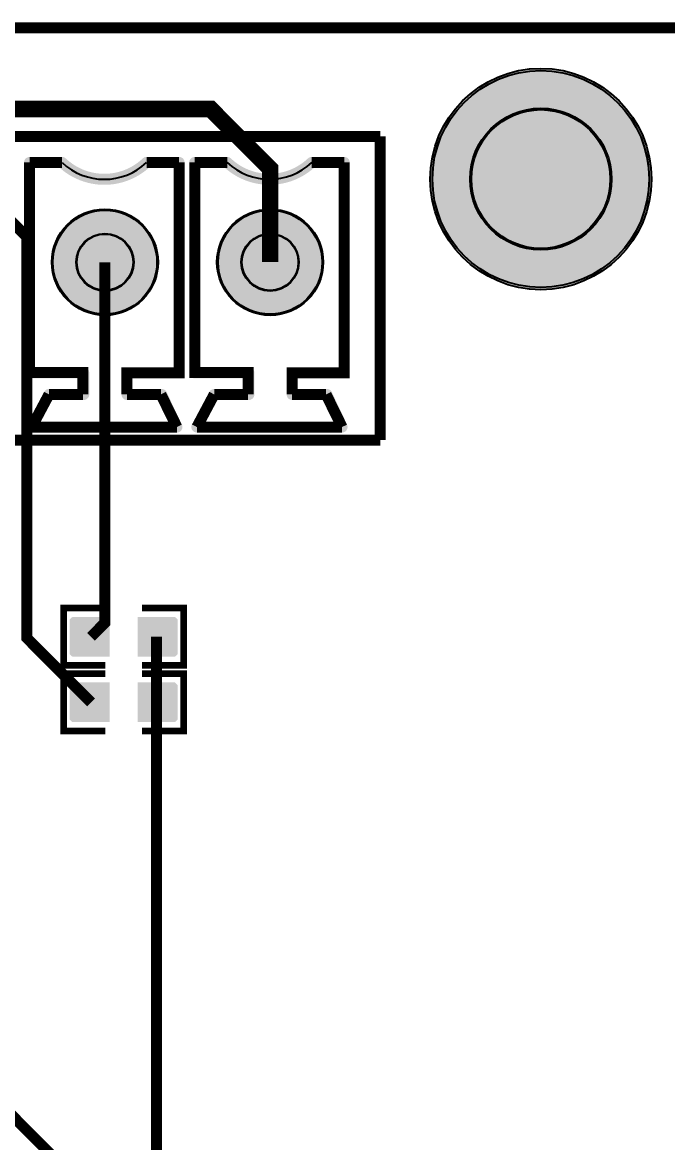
# Model space of a CAD drawing. Header units: millimetres. Extents: x 0 to 155, y 0 to 71.
# Drawn here: x 88.06 to 102.95, y 45.66 to 71.49 of the extents above; entities that cross this region are included whole.
import ezdxf

# ---------------------------------------------------------------- set-up
doc = ezdxf.new("R2010")
doc.units = ezdxf.units.MM
for name, color, linetype, true_color in [('BoardOutLine', 7, 'Continuous', 0xff00ff), ('BottomSolderMaskLayer', 7, 'Continuous', 0xaa00ff), ('Document', 7, 'Continuous', 0xffffff), ('Multi-Layer', 7, 'Continuous', 0xc0c0c0), ('TopLayer', 7, 'Continuous', 0xff0000), ('TopPasteMaskLayer', 7, 'Continuous', 0x808080), ('TopSilkLayer', 7, 'Continuous', 0xffcc00), ('TopSolderMaskLayer', 7, 'Continuous', 0x800080)]:
    doc.layers.add(name, color=color, linetype=linetype, true_color=true_color)

msp = doc.modelspace()

# ---------------------------------------------------------------- hatches: boundary and pattern name
at = {"layer": 'BottomSolderMaskLayer'}
for points in [[(97.47073914147825, 67.88046736093463, 1), (102.57233934467865, 67.88046736093463, 1)], [(88.74051308102615, 65.96276352552707, 1), (91.19131318262636, 65.96276352552707, 1)], [(92.55052070104146, 65.96276352552707, 1), (95.00132080264167, 65.96276352552707, 1)]]:
    msp.add_hatch(color=256, dxfattribs=at).paths.add_polyline_path(points)
at = {"layer": 'Document'}
for points in [[(88.16400812801612, 62.22250444500878), (88.5639319278639, 62.97249174498347), (88.57300178315904, 62.98703864746801), (88.58394810677305, 63.00023154882865), (88.59657145459141, 63.01183007187376), (88.61064182679729, 63.021622889290256), (88.62590285851252, 63.0294315740681), (88.6420764908139, 63.035113850473635), (88.65886803702097, 63.03856618634177), (88.67597155194312, 63.039725679451294), (89.34899669799347, 63.039725679451294), (89.34899669799347, 63.285674371348705), (88.22600965201946, 63.285674371348705), (88.20943279245375, 63.28676087612723), (88.19313956755127, 63.29000180006483), (88.1774087589074, 63.29534169005444), (88.16250952501923, 63.30268917909768), (88.1486967959097, 63.31191854962003), (88.13620691120332, 63.322871884533015), (88.12525357629033, 63.335361769239285), (88.1160242057681, 63.34917449834893), (88.10867671672463, 63.36407373223699), (88.10333682673513, 63.37980454088097), (88.10009590279742, 63.396097765783566), (88.099009398019, 63.412674625349155), (88.099009398019, 68.26261112522218), (88.10009590279742, 68.27918798478777), (88.10333682673513, 68.29548120969037), (88.10867671672463, 68.31121201833434), (88.1160242057681, 68.3261112522224), (88.12525357629033, 68.33992398133205), (88.13620691120332, 68.35241386603832), (88.1486967959097, 68.3633672009513), (88.16250952501923, 68.37259657147365), (88.1774087589074, 68.37994406051689), (88.19313956755127, 68.3852839505065), (88.20943279245375, 68.3885248744441), (88.22600965201946, 68.38961137922263), (88.97592075184139, 68.38961137922263), (88.99249761140732, 68.3885248744441), (89.00879083630957, 68.3852839505065), (89.02452164495367, 68.37994406051689), (89.03942087884184, 68.37259657147365), (89.05323360795114, 68.3633672009513), (89.06572349265775, 68.35241386603832), (89.07667682757074, 68.33992398133205), (89.08590619809297, 68.3261112522224), (89.09325368713621, 68.31121201833434), (89.09859357712594, 68.29548120969037), (89.10183450106342, 68.27918798478777), (89.10292100584206, 68.26261112522218), (89.10183450106342, 68.24603426565659), (89.09859357712594, 68.22974104075399), (89.09325368713621, 68.21401023211001), (89.08590619809297, 68.19911099822195), (89.07667682757074, 68.18529826911231), (89.06572349265775, 68.17280838440604), (89.05323360795114, 68.16185504949306), (89.03942087884184, 68.15262567897071), (89.02452164495367, 68.14527818992747), (89.00879083630957, 68.13993829993785), (88.99249761140732, 68.13669737600026), (88.97592075184139, 68.13561087122162), (88.3530099060199, 68.13561087122162), (88.3530099060199, 63.53967487934972), (89.47599695199392, 63.53967487934972), (89.49257381155985, 63.53858837457108), (89.5088670364621, 63.535347450633594), (89.5245978451062, 63.53000756064398), (89.53949707899437, 63.522660071600626), (89.55330980810368, 63.51343070107828), (89.56579969281029, 63.50247736616541), (89.57675302772327, 63.489987481459025), (89.5859823982455, 63.47617475234938), (89.59332988728875, 63.46127551846132), (89.59866977727847, 63.44554470981734), (89.60191070121618, 63.42925148491486), (89.6029972059946, 63.412674625349155), (89.6029972059946, 62.91272542545073), (89.60191070121618, 62.89614856588514), (89.59866977727847, 62.879855340982544), (89.59332988728875, 62.864124532338565), (89.5859823982455, 62.849225298450506), (89.57675302772327, 62.83541256934086), (89.56579969281029, 62.82292268463459), (89.55330980810368, 62.81196934972161), (89.53949707899437, 62.80273997919926), (89.5245978451062, 62.79539249015602), (89.5088670364621, 62.790052600166405), (89.49257381155985, 62.78681167622881), (89.47599695199392, 62.78572517145028), (88.75224790449602, 62.78572517145028), (88.38803657607332, 62.10287020574026), (88.37915064649314, 62.08902607126447), (88.3685497769718, 62.076446668684184), (88.35641183307757, 62.06534306017602), (88.3429404700189, 62.0559015464612), (88.32836171563667, 62.048280540979704), (88.31292017802025, 62.04260791196634), (88.29687494137602, 62.038978837027116), (88.28049521901085, 62.037454206212374), (88.26405583636438, 62.038059600379256), (88.24783261988136, 62.040784861985344), (88.23209776908357, 62.045584265517164), (88.21711528950209, 62.052377284689896), (88.20313656308713, 62.06104994354939), (88.19039613042128, 62.071456728805856), (88.17910775550763, 62.08342303131292), (88.16946083915104, 62.09674807572924), (88.16161724111817, 62.11120828920559), (88.15570856438876, 62.12656105257895), (88.15183394707151, 62.14254877113183), (88.15005839902301, 62.158903196618894), (88.15041171108805, 62.17534992804099), (88.15288795525862, 62.191613015653616), (88.15744558413257, 62.2074195909604), (88.16400812801612, 62.22250444500867)], [(88.2759969519941, 62.28968757937514), (91.4266700533401, 62.28968757937514), (91.19509779019586, 62.78572517145028), (90.47612395224792, 62.78572517145028), (90.45954709268221, 62.78681167622881), (90.44325386777973, 62.790052600166405), (90.42752305913586, 62.79539249015602), (90.41262382524769, 62.80273997919926), (90.39881109613816, 62.81196934972161), (90.38632121143178, 62.82292268463459), (90.3753678765188, 62.83541256934086), (90.36613850599656, 62.849225298450506), (90.35879101695332, 62.864124532338565), (90.35345112696359, 62.879855340982544), (90.35021020302588, 62.89614856588514), (90.34912369824747, 62.91272542545073), (90.34912369824747, 63.412674625349155), (90.35021020302588, 63.42925148491486), (90.35345112696359, 63.44554470981734), (90.35879101695332, 63.46127551846132), (90.36613850599656, 63.47617475234938), (90.3753678765188, 63.489987481459025), (90.38632121143178, 63.50247736616541), (90.39881109613816, 63.51343070107828), (90.41262382524769, 63.522660071600626), (90.42752305913586, 63.53000756064398), (90.44325386777973, 63.535347450633594), (90.45954709268221, 63.53858837457108), (90.47612395224792, 63.53967487934972), (91.54907289814582, 63.53967487934972), (91.54907289814582, 68.13561087122162), (90.92603505207012, 68.13561087122162), (90.90945819250442, 68.13669737600026), (90.89316496760193, 68.13993829993785), (90.87743415895807, 68.14527818992747), (90.8625349250699, 68.15262567897071), (90.84872219596036, 68.16185504949306), (90.83623231125398, 68.17280838440604), (90.82527897634077, 68.18529826911231), (90.81604960581853, 68.19911099822195), (90.8087021167753, 68.21401023211001), (90.8033622267858, 68.22974104075399), (90.80012130284808, 68.24603426565659), (90.79903479806967, 68.26261112522218), (90.80012130284808, 68.27918798478777), (90.8033622267858, 68.29548120969037), (90.8087021167753, 68.31121201833434), (90.81604960581853, 68.3261112522224), (90.82527897634077, 68.33992398133205), (90.83623231125398, 68.35241386603832), (90.84872219596036, 68.3633672009513), (90.8625349250699, 68.37259657147365), (90.87743415895807, 68.37994406051689), (90.89316496760193, 68.3852839505065), (90.90945819250442, 68.3885248744441), (90.92603505207012, 68.38961137922263), (91.67607315214627, 68.38961137922263), (91.69265001171198, 68.3885248744441), (91.70894323661446, 68.3852839505065), (91.72467404525833, 68.37994406051689), (91.7395732791465, 68.37259657147365), (91.75338600825603, 68.3633672009513), (91.76587589296241, 68.35241386603832), (91.77682922787562, 68.33992398133205), (91.78605859839786, 68.3261112522224), (91.7934060874411, 68.31121201833434), (91.7987459774306, 68.29548120969037), (91.80198690136831, 68.27918798478777), (91.80307340614695, 68.26261112522218), (91.80307340614695, 63.412674625349155), (91.80198690136831, 63.396097765783566), (91.7987459774306, 63.37980454088097), (91.7934060874411, 63.36407373223699), (91.78605859839786, 63.34917449834893), (91.77682922787562, 63.335361769239285), (91.76587589296241, 63.322871884533015), (91.75338600825603, 63.31191854962003), (91.7395732791465, 63.30268917909768), (91.72467404525833, 63.29534169005444), (91.70894323661446, 63.29000180006483), (91.69265001171198, 63.28676087612723), (91.67607315214627, 63.285674371348705), (90.6031242062486, 63.285674371348705), (90.6031242062486, 63.039725679451294), (91.27597155194303, 63.039725679451294), (91.29390868240353, 63.03844663166046), (91.31148534625481, 63.03464696058768), (91.32834914351679, 63.028402847015286), (91.34416196669281, 63.019839481111376), (91.35860677959136, 63.00912855245258), (91.37139397368196, 62.996484807766365), (91.38226717454813, 62.98216174540801), (91.39100838201671, 62.96644653289309), (91.74112268224553, 62.216408432816934), (91.74726113729503, 62.20057487163456), (91.75123227013364, 62.184063893647476), (91.75296507823168, 62.16717070963114), (91.75242857955891, 62.15019736407737), (91.74963236653207, 62.13344733473946), (91.74462643450715, 62.11722010655126), (91.73750028787777, 62.10180581693646), (91.72838133976711, 62.087480068248624), (91.71743263392386, 62.074499000092715), (91.70484992955403, 62.0630947096347), (91.69085820121177, 62.05347110178127), (91.67570761633033, 62.045800243429085), (91.65966906231029, 62.040219286964884), (91.64302930314375, 62.03682801802779), (91.62608585217185, 62.03568707137424), (88.2759969519941, 62.03568707137413), (88.25942009242817, 62.036773576152655), (88.24312686752592, 62.04001450009025), (88.22739605888182, 62.045354390079865), (88.21249682499365, 62.052701879123106), (88.19868409588435, 62.061931249645454), (88.18619421117774, 62.07288458455844), (88.17524087626475, 62.08537446926482), (88.16601150574252, 62.09918719837435), (88.15866401669928, 62.11408643226241), (88.15332412670955, 62.129817240906505), (88.15008320277184, 62.14611046580899), (88.14899669799343, 62.16268732537458), (88.15008320277184, 62.17926418494028), (88.15332412670955, 62.19555740984276), (88.15866401669928, 62.21128821848686), (88.16601150574252, 62.226187452374916), (88.17524087626475, 62.24000018148445), (88.18619421117774, 62.25249006619083), (88.19868409588435, 62.2634434011037), (88.21249682499365, 62.27267277162605), (88.22739605888182, 62.2800202606694), (88.24312686752592, 62.28536015065902), (88.25942009242817, 62.28860107459661), (88.2759969519941, 62.28968757937514)], [(89.06347472694961, 68.35476250952502), (89.10158188080482, 68.32008768338869), (89.1410432386308, 68.28696216481069), (89.18179585514963, 68.2554387926973), (89.22377472538119, 68.2255678503517), (89.26691288833354, 68.19739698526689), (89.31114153381327, 68.17097113312275), (89.35639011218564, 68.14633244610798), (89.40258644690857, 68.12352022568348), (89.44965684966292, 68.10257085989156), (89.497526237893, 68.0835177653131), (89.54611825457187, 68.06639133376427), (89.59535539000012, 68.05121888381859), (89.64515910544105, 68.03802461723001), (89.69544995839988, 68.02682958032915), (89.74614772934274, 68.01765163045161), (89.79717154965624, 68.01050540745359), (89.848440030642, 68.00540231035995), (89.89987139334016, 68.00235047918113), (89.95138359897646, 68.00135478192897), (90.00289447982323, 68.00241680685201), (90.05432187026554, 68.0055348599019), (90.10558373786535, 68.01070396743512), (90.15659831421249, 68.01791588414733), (90.2072842253533, 68.02715910622487), (90.25756062159144, 68.03841888969521), (90.3073473064544, 68.0516772739445), (90.35656486461244, 68.06691311036741), (90.40513478855678, 68.08410209610133), (90.45297960382845, 68.10321681279208), (90.50002299259677, 68.12422677032907), (90.54618991539701, 68.147098455481), (90.59140673082516, 68.17179538535265), (90.63560131300414, 68.19827816557927), (90.6787031666347, 68.22650455316523), (90.72064353944029, 68.25642952386636), (90.7613555318369, 68.2880053440083), (90.8007742036441, 68.32118164662734), (90.83883667767373, 68.35590551181099), (90.85102831034897, 68.36647374275105), (90.86446146867934, 68.37541094979554), (90.87891934123058, 68.38257288625039), (90.89416857766037, 68.38784395832317), (90.9099630549988, 68.39113909080879), (90.92604785007666, 68.39240510020522), (90.94216335399119, 68.39162155309668), (90.95804946219823, 68.38880109594834), (90.97344977260491, 68.3839892509933), (90.98811572390377, 68.37726368150174), (91.00181060735827, 68.36873293829501), (91.01431338728503, 68.35853470773316), (91.02542226857463, 68.34683358945415), (91.03495795366939, 68.3338184397328), (91.04276653642728, 68.31969932333675), (91.04872198617181, 68.30470412307704), (91.0527281818297, 68.28907486177536), (91.05472046332557, 68.27306379601032), (91.05466667519727, 68.25692934469237), (91.05256768558684, 68.24093191817735), (91.04845737222672, 68.22532971523776), (91.04240207565408, 68.2103745557298), (91.03449952847177, 68.19630781621686), (91.02487727794482, 68.1833565341459), (91.01369062738127, 68.17172974345942), (90.97152710080331, 68.1331477186759), (90.927964588863, 68.09615254110724), (90.88306277706079, 68.060794898273), (90.8368831858877, 68.02712323408821), (90.78948908653456, 67.99518368248835), (90.74094541420413, 67.96502000422186), (90.69131867914189, 67.93667352689272), (90.64067687551119, 67.91018308833668), (90.58908938823106, 67.88558498340922), (90.53662689791372, 67.86291291425812), (90.48336128402252, 67.84219794414696), (90.42936552639026, 67.82346845489542), (90.37471360522795, 67.80675010799303), (90.31948039976328, 67.7920658094398), (90.26374158564909, 67.77943567836257), (90.20757353127783, 67.76887701945009), (90.15105319314898, 67.7604042992424), (90.09425801043085, 67.7540291263117), (90.0372657988587, 67.74976023535567), (89.98015464411924, 67.74760347523124), (89.92300279486517, 67.74756180094028), (89.86588855550508, 67.7496352695814), (89.80889017891741, 67.75382104027108), (89.75208575923625, 67.76011337803675), (89.69555312485227, 67.76850366167355), (89.63936973178079, 67.77898039555714), (89.58361255753721, 67.79152922539356), (89.52835799566947, 67.80613295788623), (89.47368175109114, 67.82277158429235), (89.41965873635559, 67.84142230783812), (89.36636296901906, 67.8620595749519), (89.31386747022793, 67.8846551102755), (89.26224416467085, 67.90917795540531), (89.211563782035, 67.93559451130818), (89.16189576009742, 67.96386858435574), (89.11330814958842, 67.99396143591423), (89.06586752095404, 68.02583183542026), (89.01963887314741, 68.05943611687155), (88.97468554457237, 68.09472823865417), (88.93106912630356, 68.13165984662464), (88.88884937769876, 68.17018034036062), (88.8775499456201, 68.18236649427251), (88.8679377940316, 68.19592326580198), (88.86017738951477, 68.21061869482594), (88.85440151474495, 68.22620133847533), (88.85070899654215, 68.24240457339272), (88.8491630149174, 68.2589511577313), (88.84979002204568, 68.27555797484138), (88.85257928966098, 68.29194087747294), (88.85748309262021, 68.30781954961503), (88.86441752549376, 68.32292230278074), (88.87326393821081, 68.33699072467175), (88.88387096619431, 68.34978410068516), (88.89605712025218, 68.36108353260659), (88.90961389190556, 68.37069568402), (88.92430932102957, 68.3784560883471), (88.93989196475354, 68.38423196291603), (88.95609519971867, 68.38792448090976), (88.97264178407727, 68.3894704623209), (88.98924860117927, 68.38884345497831), (89.00563150377457, 68.38605418715167), (89.02151017585356, 68.38115038398746), (89.0366129289298, 68.37421595091894), (89.05068135070655, 68.36536953802045), (89.06347472658285, 68.35476250987176)], [(91.97388874777766, 62.22250444500878), (92.37391414782837, 62.97249174498347), (92.38298400312351, 62.98703864746801), (92.39393032673752, 63.00023154882865), (92.40655367455565, 63.01183007187376), (92.42062404676176, 63.021622889290256), (92.43588507847676, 63.0294315740681), (92.45205871077815, 63.035113850473635), (92.46885025698543, 63.03856618634177), (92.48595377190759, 63.039725679451294), (93.15900431800878, 63.039725679451294), (93.15900431800878, 63.285674371348705), (92.03594107188223, 63.285674371348705), (92.0193642123163, 63.28676087612723), (92.00307098741405, 63.29000180006483), (91.98734017877018, 63.29534169005444), (91.97244094488201, 63.30268917909768), (91.95862821577248, 63.31191854962003), (91.94613833106587, 63.322871884533015), (91.93518499615288, 63.335361769239285), (91.92595562563065, 63.34917449834893), (91.91860813658741, 63.36407373223699), (91.91326824659768, 63.37980454088097), (91.9100273226602, 63.396097765783566), (91.90894081788156, 63.412674625349155), (91.90894081788156, 68.26266192532387), (91.9100273226602, 68.27923878488946), (91.91326824659768, 68.29553200979205), (91.91860813658741, 68.31126281843603), (91.92595562563065, 68.3261620523241), (91.93518499615288, 68.33997478143374), (91.94613833106587, 68.35246466614001), (91.95862821577248, 68.36341800105299), (91.97244094488201, 68.37264737157534), (91.98734017877018, 68.37999486061858), (92.00307098741405, 68.3853347506082), (92.0193642123163, 68.38857567454579), (92.03594107188223, 68.38966217932443), (92.78597917195839, 68.38966217932443), (92.80255603152409, 68.38857567454579), (92.81884925642657, 68.3853347506082), (92.83458006507044, 68.37999486061858), (92.84947929895861, 68.37264737157534), (92.86329202806814, 68.36341800105299), (92.87578191277453, 68.35246466614001), (92.88673524768774, 68.33997478143374), (92.89596461820997, 68.3261620523241), (92.90331210725321, 68.31126281843603), (92.90865199724271, 68.29553200979205), (92.91189292118042, 68.27923878488946), (92.91297942595884, 68.26266192532387), (92.91189292118042, 68.24608506575828), (92.90865199724271, 68.22979184085568), (92.90331210725321, 68.2140610322117), (92.89596461820997, 68.19916179832364), (92.88673524768774, 68.185349069214), (92.87578191277453, 68.17285918450773), (92.86329202806814, 68.16190584959475), (92.84947929895861, 68.1526764790724), (92.83458006507044, 68.14532899002916), (92.81884925642657, 68.13998910003954), (92.80255603152409, 68.13674817610195), (92.78597917195839, 68.13566167132342), (92.16294132588268, 68.13566167132342), (92.16294132588268, 63.53967487934972), (93.28600457200923, 63.53967487934972), (93.30258143157494, 63.53858837457108), (93.31887465647742, 63.535347450633594), (93.33460546512129, 63.53000756064398), (93.34950469900946, 63.522660071600626), (93.36331742811899, 63.51343070107828), (93.37580731282537, 63.50247736616541), (93.38676064773858, 63.489987481459025), (93.39599001826082, 63.47617475234938), (93.40333750730406, 63.46127551846132), (93.40867739729356, 63.44554470981734), (93.41191832123127, 63.42925148491486), (93.41300482600968, 63.412674625349155), (93.41300482600968, 62.91272542545073), (93.41191832123127, 62.89614856588514), (93.40867739729356, 62.879855340982544), (93.40333750730406, 62.864124532338565), (93.39599001826082, 62.849225298450506), (93.38676064773858, 62.83541256934086), (93.37580731282537, 62.82292268463459), (93.36331742811899, 62.81196934972161), (93.34950469900946, 62.80273997919926), (93.33460546512129, 62.79539249015602), (93.31887465647742, 62.790052600166405), (93.30258143157494, 62.78681167622881), (93.28600457200923, 62.78572517145028), (92.56220472440941, 62.78572517145028), (92.19801879603756, 62.10292100584206), (92.1892556785699, 62.08880511177699), (92.17872503690728, 62.07595379747909), (92.16660705324375, 62.06458695249319), (92.15310906963373, 62.054899066683106), (92.13846204031302, 62.04705590245658), (92.12291658000754, 62.04119165852467), (92.10673867584592, 62.03740667372415), (92.09020513624614, 62.035765710192436), (92.07359885464734, 62.03629684527016), (92.0572039691242, 62.03899099108867), (92.0413010007062, 62.043802050067484), (92.02616205358459, 62.050647703655955), (92.01204615933489, 62.05941082082609), (91.99919484481507, 62.0699414622178), (91.98782799957371, 62.0820594456419), (91.97814011347918, 62.095557429047744), (91.970296948944, 62.11020445820327), (91.96443270468467, 62.12574991838517), (91.96064771954298, 62.141927822467096), (91.95900675566281, 62.1584613620322), (91.9595378903905, 62.17506764364214), (91.96223203586374, 62.191462529221894), (91.96704309450752, 62.207365497741534), (91.97388874777698, 62.22250444500742)], [(92.08597917195834, 62.28968757937514), (95.23657607315226, 62.28968757937514), (95.00510541021094, 62.78572517145028), (94.28595377190754, 62.78572517145028), (94.26937691234184, 62.78681167622881), (94.25308368743936, 62.790052600166405), (94.23735287879549, 62.79539249015602), (94.22245364490732, 62.80273997919926), (94.20864091579779, 62.81196934972161), (94.1961510310914, 62.82292268463459), (94.1851976961782, 62.83541256934086), (94.17596832565596, 62.849225298450506), (94.16862083661272, 62.864124532338565), (94.16328094662322, 62.879855340982544), (94.16004002268551, 62.89614856588514), (94.1589535179071, 62.91272542545073), (94.1589535179071, 63.412674625349155), (94.16004002268551, 63.42925148491486), (94.16328094662322, 63.44554470981734), (94.16862083661272, 63.46127551846132), (94.17596832565596, 63.47617475234938), (94.1851976961782, 63.489987481459025), (94.1961510310914, 63.50247736616541), (94.20864091579779, 63.51343070107828), (94.22245364490732, 63.522660071600626), (94.23735287879549, 63.53000756064398), (94.25308368743936, 63.535347450633594), (94.26937691234184, 63.53858837457108), (94.28595377190754, 63.53967487934972), (95.35897891795798, 63.53967487934972), (95.35897891795798, 68.13566167132342), (94.7359664719329, 68.13566167132342), (94.7193896123672, 68.13674817610195), (94.70309638746471, 68.13998910003954), (94.68736557882085, 68.14532899002916), (94.67246634493267, 68.1526764790724), (94.65865361582314, 68.16190584959475), (94.64616373111676, 68.17285918450773), (94.63521039620377, 68.185349069214), (94.62598102568154, 68.19916179832364), (94.6186335366383, 68.2140610322117), (94.61329364664857, 68.22979184085568), (94.61005272271086, 68.24608506575828), (94.60896621793245, 68.26266192532387), (94.61005272271086, 68.27923878488946), (94.61329364664857, 68.29553200979205), (94.6186335366383, 68.31126281843603), (94.62598102568154, 68.3261620523241), (94.63521039620377, 68.33997478143374), (94.64616373111676, 68.35246466614001), (94.65865361582314, 68.36341800105299), (94.67246634493267, 68.37264737157534), (94.68736557882085, 68.37999486061858), (94.70309638746471, 68.3853347506082), (94.7193896123672, 68.38857567454579), (94.7359664719329, 68.38966217932443), (95.48597917195843, 68.38966217932443), (95.50255603152414, 68.38857567454579), (95.51884925642662, 68.3853347506082), (95.53458006507049, 68.37999486061858), (95.54947929895866, 68.37264737157534), (95.56329202806819, 68.36341800105299), (95.57578191277457, 68.35246466614001), (95.58673524768756, 68.33997478143374), (95.59596461820979, 68.3261620523241), (95.60331210725326, 68.31126281843603), (95.60865199724276, 68.29553200979205), (95.61189292118047, 68.27923878488946), (95.61297942595888, 68.26266192532387), (95.61297942595888, 63.412674625349155), (95.61189292118047, 63.396097765783566), (95.60865199724276, 63.37980454088097), (95.60331210725326, 63.36407373223699), (95.59596461820979, 63.34917449834893), (95.58673524768756, 63.335361769239285), (95.57578191277457, 63.322871884533015), (95.56329202806819, 63.31191854962003), (95.54947929895866, 63.30268917909768), (95.53458006507049, 63.29534169005444), (95.51884925642662, 63.29000180006483), (95.50255603152414, 63.28676087612723), (95.48597917195843, 63.285674371348705), (94.412954025908, 63.285674371348705), (94.412954025908, 63.039725679451294), (95.08597917195812, 63.039725679451294), (95.10391970055116, 63.03844977067706), (95.12150007690798, 63.034652287753374), (95.13836770246962, 63.028409394408754), (95.1541842738718, 63.01984630043103), (95.1686325680837, 63.00913475041398), (95.18142280474899, 62.99648957918373), (95.19229845812993, 62.98216440299166), (95.20104140208264, 62.96644653289309), (95.55107950215915, 62.216408432816934), (95.55721947223196, 62.200570023023374), (95.56119079905784, 62.184053878784084), (95.56292243424605, 62.167155479544476), (95.5623833982545, 62.150177143421956), (95.5595833346199, 62.13342261863227), (95.55457233743482, 62.11719164932981), (95.54744005514476, 62.10177461308331), (95.53831408670953, 62.087447325921744), (95.52735769881247, 62.07446610789202), (95.51476690496429, 62.06306319740554), (95.5007669587551, 62.053442596414584), (95.48560832399062, 62.0457764207473), (95.46956219380922, 62.04020182089721), (95.45291563894489, 62.03681852835416), (95.43596647193294, 62.03568707137424), (92.08597917195834, 62.03568707137413), (92.06940231239264, 62.036773576152655), (92.05310908749016, 62.04001450009025), (92.03737827884629, 62.045354390079865), (92.02247904495812, 62.052701879123106), (92.00866631584859, 62.061931249645454), (91.9961764311422, 62.07288458455844), (91.98522309622922, 62.08537446926482), (91.97599372570699, 62.09918719837435), (91.96864623666374, 62.11408643226241), (91.96330634667402, 62.129817240906505), (91.9600654227363, 62.14611046580899), (91.9589789179579, 62.16268732537458), (91.9600654227363, 62.17926418494028), (91.96330634667402, 62.19555740984276), (91.96864623666374, 62.21128821848686), (91.97599372570699, 62.226187452374916), (91.98522309622922, 62.24000018148445), (91.9961764311422, 62.25249006619083), (92.00866631584859, 62.2634434011037), (92.02247904495812, 62.27267277162605), (92.03737827884629, 62.2800202606694), (92.05310908749016, 62.28536015065902), (92.06940231239264, 62.28860107459661), (92.08597917195834, 62.28968757937514)], [(92.87340614681239, 68.35481330962659), (92.91151533603716, 68.32014345300524), (92.95097848195087, 68.28702292498838), (92.9917326409161, 68.2555045527505), (93.03371281013324, 68.22563860803064), (93.07685203131837, 68.19747272694974), (93.12108149750156, 68.17105183403044), (93.16633066277495, 68.14641807054261), (93.21252735481266, 68.12361072728902), (93.25959788998512, 68.10266618193532), (93.30746719088529, 68.08361784098827), (93.35605890607644, 68.06649608651287), (93.40529553187162, 68.05132822767257), (93.455098535954, 68.03813845717104), (93.50538848263386, 68.0269478126653), (93.55608515954918, 68.01777414321043), (93.60710770560377, 68.0106320807904), (93.65837473994111, 68.00553301698017), (93.70980449174681, 68.00248508477614), (93.76131493067169, 68.00149314562373), (93.81282389767102, 68.00255878166422), (93.86424923604795, 68.00568029320993), (93.91550892249302, 68.01085270145666), (93.9665211979111, 68.01806775642353), (94.01720469782731, 68.0273139501129), (94.06747858216318, 68.03857653486466), (94.117262664176, 68.05183754687903), (94.16647753835696, 68.06707583486923), (94.21504470708237, 68.08426709379694), (94.26288670581744, 68.10338390363938), (94.30992722667179, 68.12439577312409), (94.35609124011148, 68.14726918836209), (94.4013051146294, 68.17196766630298), (94.44549673418805, 68.19845181292476), (94.4885956132448, 68.22667938606821), (94.53053300917554, 68.25660536281157), (94.57124203191984, 68.28818201128331), (94.61065775067004, 68.3213589667937), (94.64871729743459, 68.35608331216679), (94.66149363385853, 68.366709770179), (94.6755476980677, 68.37557767080455), (94.69063902112157, 68.38253528180155), (94.70650938629274, 68.38746355651392), (94.72288724722625, 68.3902781707933), (94.73949237417469, 68.39093096580768), (94.75604064880508, 68.389410772053), (94.77224892554455, 68.38574360046675), (94.7878398762773, 68.37999219737276), (94.8025467355078, 68.37225497087502), (94.81611786479107, 68.362664307067), (94.82832105833722, 68.35138430486927), (94.83894751611615, 68.33860796825161), (94.84781541648522, 68.32455390388043), (94.85477302720687, 68.30946258069957), (94.85970130162968, 68.29359221543871), (94.86251591561017, 68.27721435445369), (94.86316871032136, 68.26060922749332), (94.86164851626495, 68.24406095289055), (94.85798134438278, 68.22785267621816), (94.85222994100423, 68.21226172559022), (94.84449271423796, 68.19755486650104), (94.83490205018234, 68.18398373739274), (94.82362204724427, 68.17178054356123), (94.78145621543263, 68.13320104257468), (94.73789149331174, 68.09620847230337), (94.6929875694043, 68.06085351668958), (94.64680596708854, 68.027184615961), (94.59940996030377, 67.9952479002626), (94.55086448685984, 67.96508712645243), (94.50123605946283, 67.93674361815056), (94.45059267458737, 67.91025620912114), (94.3990037193123, 67.8856611900651), (94.3465398762537, 67.86299225889843), (94.29327302672073, 67.84228047458214), (94.23927615223147, 67.82355421456805), (94.184623234519, 67.80683913591872), (94.1293891541693, 67.79215814015379), (94.07364958802509, 67.77953134187294), (94.01748090550245, 67.76897604119665), (93.9609600639526, 67.76050670006248), (93.90416450322573, 67.75413492241125), (93.84717203956643, 67.74986943828833), (93.79006075899952, 67.74771609188235), (93.73290891034162, 67.74767783351717), (93.67579479799178, 67.74975471561163), (93.61879667464677, 67.75394389260555), (93.5619926340853, 67.76023962485988), (93.50546050417074, 67.76863328651996), (93.44927774021903, 67.77911337733428), (93.39352131887563, 67.79166553841128), (93.3382676326487, 67.80627257189144), (93.28359238524422, 67.82291446451188), (93.22957048784178, 67.8415684150259), (93.176275956459, 67.862208865443), (93.123781810541, 67.88480753604688), (93.07215997291541, 67.90933346414124), (93.02148117125057, 67.93575304647254), (92.97181484115026, 67.96403008526943), (92.92322903102036, 67.99412583783896), (92.87579030883239, 68.02599906964747), (92.82956367092083, 68.0596061108165), (92.78461245292942, 68.09490091595569), (92.74099824303426, 68.13183512725038), (92.69878079756177, 68.1703581407163), (92.68748965389955, 68.18254375139202), (92.67788564891453, 68.1960989024792), (92.67013310979837, 68.21079166158017), (92.66436468464713, 68.22637063150808), (92.66067907281604, 68.24256925176337), (92.65913933614706, 68.25911035945705), (92.6597718199614, 68.27571093164511), (92.66256570228597, 68.2920869279294), (92.66747317901832, 68.3079581504677), (92.67441028186931, 68.32305303823739), (92.683258315084, 68.33711331351833), (92.6938658863578, 68.3498984010979), (92.70605149720154, 68.36118954457868), (92.71960664843186, 68.37079354936145), (92.73429940764845, 68.37854608825864), (92.7498783776623, 68.38431451317797), (92.7660769979725, 68.38800012476747), (92.78261810568915, 68.3895398611902), (92.79921867786788, 68.38890737712848), (92.81559467411034, 68.38611349455994), (92.83146589657576, 68.38120601759101), (92.846560784242, 68.37426891451503), (92.86062105939118, 68.36542088109081), (92.87340614681239, 68.35481330962659)]]:
    msp.add_hatch(color=256, dxfattribs=at).paths.add_polyline_path(points)
at = {"layer": 'Multi-Layer'}
for points in [[(88.76591313182625, 65.96276352552707, 1), (91.16591313182626, 65.96276352552707, 1)], [(92.57592075184156, 65.96276352552707, 1), (94.97592075184157, 65.96276352552707, 1)]]:
    msp.add_hatch(color=256, dxfattribs=at).paths.add_polyline_path(points)
at = {"layer": 'TopLayer'}
for points in [[(90.0477012954027, 56.894742189484305), (90.0477012954027, 57.7587503175007), (89.24122428244846, 57.7587503175007), (89.24122428244846, 56.894742189484305)], [(90.7477266954536, 56.894742189484305), (90.7477266954536, 57.7587503175007), (91.55420370840739, 57.7587503175007), (91.55420370840739, 56.894742189484305)], [(90.0477012954027, 56.24744729489453), (90.0477012954027, 55.38343916687836), (89.24122428244846, 55.38343916687836), (89.24122428244846, 56.24744729489453)], [(90.7477266954536, 56.24744729489453), (90.7477266954536, 55.38343916687836), (91.55420370840739, 55.38343916687836), (91.55420370840739, 56.24744729489453)]]:
    msp.add_hatch(color=256, dxfattribs=at).paths.add_polyline_path(points)
at = {"layer": 'TopPasteMaskLayer'}
for points in [[(89.20269240538482, 56.87675895351788), (90.00269240538478, 56.87675895351788), (90.05270510541027, 56.926771653543256), (90.05270510541027, 57.15473710947424), (89.68270256540518, 57.15473710947424), (89.68270256540518, 57.48473456946908), (90.05270510541027, 57.48473456946908), (90.05270510541027, 57.726771653543324), (90.00269240538478, 57.776758953517856), (89.20269240538482, 57.776758953517856), (89.1527051054104, 57.726771653543324), (89.1527051054104, 56.926771653543256)], [(91.59273558547125, 57.776733553467125), (90.79273558547129, 57.776733553467125), (90.74272288544603, 57.72672085344175), (90.74272288544603, 57.49875539751076), (91.11272542545089, 57.49875539751076), (91.11272542545089, 57.16875793751592), (90.74272288544603, 57.16875793751592), (90.74272288544603, 56.92672085344168), (90.79273558547129, 56.876733553467034), (91.59273558547125, 56.876733553467034), (91.64272288544589, 56.92672085344168), (91.64272288544589, 57.72672085344175)], [(89.20269240538482, 55.365455930911935), (90.00269240538478, 55.365455930911935), (90.05270510541027, 55.41546863093731), (90.05270510541027, 55.64343408686818), (89.68270256540518, 55.64343408686818), (89.68270256540518, 55.97343154686314), (90.05270510541027, 55.97343154686314), (90.05270510541027, 56.21546863093715), (90.00269240538478, 56.2654559309118), (89.20269240538482, 56.2654559309118), (89.1527051054104, 56.21546863093715), (89.1527051054104, 55.41546863093731)], [(91.59273558547125, 56.265430530860954), (90.79273558547129, 56.265430530860954), (90.74272288544603, 56.21541783083558), (90.74272288544603, 55.987452374904706), (91.11272542545089, 55.987452374904706), (91.11272542545089, 55.65745491490975), (90.74272288544603, 55.65745491490975), (90.74272288544603, 55.41541783083562), (90.79273558547129, 55.36543053086109), (91.59273558547125, 55.36543053086109), (91.64272288544589, 55.41541783083562), (91.64272288544589, 56.21541783083558)]]:
    msp.add_hatch(color=256, dxfattribs=at).paths.add_polyline_path(points)
at = {"layer": 'TopSolderMaskLayer'}
for points in [[(97.47073914147825, 67.88046736093463, 1), (102.57233934467865, 67.88046736093463, 1)], [(88.74051308102615, 65.96276352552707, 1), (91.19131318262636, 65.96276352552707, 1)], [(92.55052070104146, 65.96276352552707, 1), (95.00132080264167, 65.96276352552707, 1)], [(90.07310854599041, 56.86934213868426), (90.07310854599041, 57.78415036830074), (89.21583143143584, 57.78415036830074), (89.21583143143584, 56.86934213868426)], [(90.72231944486566, 56.86934213868426), (90.72231944486566, 57.78415036830074), (91.57959655941977, 57.78415036830074), (91.57959655941977, 56.86934213868426)], [(90.07310854599041, 56.27284734569457), (90.07310854599041, 55.35803911607832), (89.21583143143584, 55.35803911607832), (89.21583143143584, 56.27284734569457)], [(90.72231944486566, 56.27284734569457), (90.72231944486566, 55.35803911607832), (91.57959655941977, 55.35803911607832), (91.57959655941977, 56.27284734569457)]]:
    msp.add_hatch(color=256, dxfattribs=at).paths.add_polyline_path(points)

# ---------------------------------------------------------------- linework, layer by layer
at = {"layer": 'BoardOutLine', "const_width": 0.25400050800101603}
msp.add_lwpolyline([(106.13876047752115, 0), (-0.061239522478899744, 0), (-0.061239522478899744, 71.36499872999741), (106.13876047752115, 71.36499872999741), (106.13876047752115, 0)], close=True, dxfattribs=at)
at = {"layer": 'BottomSolderMaskLayer'}
for centre, radius in [((100.02153924307845, 67.88046736093463), 2.550800101600203), ((100.02062484124963, 67.88036576073148), 1.63251206502413), ((89.96591313182626, 65.96276352552707), 1.2254000508001017), ((93.77592075184157, 65.96276352552707), 1.2254000508001017), ((89.96591313182626, 65.96276352552707), 0.6637713296931971), ((93.77592075184157, 65.96276352552707), 0.6637713296931971)]:
    msp.add_circle(centre, radius, dxfattribs=at)
at = {"layer": 'Multi-Layer'}
for centre, radius in [((100.02153924307845, 67.88046736093463), 2.5), ((100.02062484124963, 67.88036576073148), 1.6), ((89.96591313182626, 65.96276352552707), 1.2000000000000002), ((93.77592075184157, 65.96276352552707), 1.2000000000000002), ((89.96591313182626, 65.96276352552707), 0.6500127000254001), ((93.77592075184157, 65.96276352552707), 0.6500127000254001)]:
    msp.add_circle(centre, radius, dxfattribs=at)
at = {"layer": 'TopLayer'}
for points, const_width in [([(56.057861315722675, 62.839827279654514), (56.00716281432574, 62.890525781051565), (56.00716281432574, 67.51336042672085), (57.98831597663184, 69.49451358902718), (92.40538481076965, 69.49451358902718), (93.77696215392439, 68.12306324612643), (93.77696215392439, 65.96393192786377)], 0.38100076200152405), ([(89.64587249174497, 55.81544323088633), (88.16250952501923, 57.29880619761241), (88.16250952501923, 66.54696469392934), (86.94330708661437, 67.7661671323342), (84.91130302260626, 67.7661671323342), (84.12390144780284, 66.97876555753112), (84.12390144780284, 56.4377444754889), (84.82240284480577, 55.7392430784862), (85.81046482092984, 55.7392430784862)], 0.25400050800101603), ([(89.64587249174497, 57.3267462534925), (89.96591313182626, 57.649326898653726), (89.96591313182626, 65.96276352552707)], 0.25400050800101603), ([(91.15209550419104, 55.81544323088633), (91.15209550419104, 57.3267462534925)], 0.25400050800101603), ([(81.71597663195348, 35.142341884683674), (83.4279400558803, 35.142341884683674), (85.11450342900707, 36.82890525781045), (86.5115062230127, 36.82890525781045), (91.15209550419104, 41.469494538989125), (91.15209550419104, 55.81544323088633)], 0.25400050800101603), ([(81.71597663195348, 35.64272288544578), (83.19171958343918, 35.64272288544578), (84.98750317500662, 37.43850647701288), (86.33370586741171, 37.43850647701288), (89.22931165862337, 40.334112268224544), (89.22931165862337, 44.88072136144274), (87.31668783337591, 46.79588519177037), (87.31668783337591, 55.7392430784862)], 0.25400050800101603)]:
    msp.add_lwpolyline(points, dxfattribs=dict(at, const_width=const_width))
at = {"layer": 'TopSilkLayer'}
for points, const_width in [([(83.61590043180081, 68.86276352552704), (96.3159258318517, 68.86276352552704)], 0.25400050800101603), ([(96.3159258318517, 68.86276352552704), (96.3159258318517, 61.86276352552704)], 0.25400050800101603), ([(88.22600965201946, 68.26271272542544), (88.97594615189223, 68.26271272542544)], 0.25400050800101603), ([(89.45793751587507, 62.91470662941322), (89.45793751587507, 63.422707645415244), (88.22600965201946, 63.422707645415244), (88.22600965201946, 68.26271272542544)], 0.25400050800101603), ([(91.67594615189228, 68.26271272542544), (91.67594615189228, 63.4127000254), (90.47393954787913, 63.4127000254), (90.47393954787913, 62.91470662941322)], 0.25400050800101603), ([(91.67589535179081, 68.26289052578113), (90.92590805181635, 68.26289052578113)], 0.25400050800101603), ([(92.03619507239023, 68.26266192532387), (92.78623317246638, 68.26266192532387)], 0.25400050800101603), ([(93.26804673609354, 62.91473202946395), (93.26804673609354, 63.422733045465975), (92.03619507239023, 63.422733045465975), (92.03619507239023, 68.26266192532387)], 0.25400050800101603), ([(95.48620777241558, 68.26266192532387), (95.48620777241558, 63.412725425450844), (94.28404876809759, 63.412725425450844), (94.28404876809759, 62.91473202946395)], 0.25400050800101603), ([(95.48615697231412, 68.26289052578113), (94.7360426720852, 68.26289052578113)], 0.25400050800101603), ([(88.67592075184143, 62.91470662941322), (88.2759969519941, 62.162712725425536)], 0.25400050800101603), ([(89.45793751587507, 62.91470662941322), (88.67592075184143, 62.91470662941322)], 0.25400050800101603), ([(90.47416814833628, 62.9146304292608), (91.25623571247138, 62.9146304292608)], 0.25400050800101603), ([(91.25623571247138, 62.9146304292608), (91.6259842519687, 62.162712725425536)], 0.25400050800101603), ([(92.4860299720599, 62.91473202946395), (92.08610617221234, 62.16273812547627)], 0.25400050800101603), ([(93.26804673609354, 62.91473202946395), (92.4860299720599, 62.91473202946395)], 0.25400050800101603), ([(94.28435356870705, 62.9146304292608), (95.06644653289322, 62.9146304292608)], 0.25400050800101603), ([(95.06644653289322, 62.9146304292608), (95.43622047244116, 62.16273812547627)], 0.25400050800101603), ([(88.2759969519941, 62.162712725425536), (91.6259842519687, 62.162712725425536)], 0.25400050800101603), ([(92.08610617221234, 62.16273812547627), (95.43622047244116, 62.16273812547627)], 0.25400050800101603), ([(83.61590043180081, 61.86276352552704), (96.3159258318517, 61.86276352552704)], 0.25400050800101603), ([(89.97150114300234, 56.66614173228345), (89.0126238252476, 56.66614173228345), (89.0126238252476, 57.987350774701554), (89.97150114300234, 57.987350774701554)], 0.15240030480060962), ([(90.82392684785395, 56.66614173228345), (91.78280416560847, 56.66614173228345), (91.78280416560847, 57.987350774701554), (90.82392684785395, 57.987350774701554)], 0.15240030480060962), ([(89.97150114300234, 56.476047752095496), (89.0126238252476, 56.476047752095496), (89.0126238252476, 55.15483870967739), (89.97150114300234, 55.15483870967739)], 0.15240030480060962), ([(90.82392684785395, 56.476047752095496), (91.78280416560847, 56.476047752095496), (91.78280416560847, 55.15483870967739), (90.82392684785395, 55.15483870967739)], 0.15240030480060962)]:
    msp.add_lwpolyline(points, dxfattribs=dict(at, const_width=const_width))
msp.add_circle((100.02153924307845, 67.88046736093463), 2.500127000254001, dxfattribs=at)
for centre, start, end in [((89.9503343652982, 69.29155076824804), 226.55697712692083, 313.5161584722948), ((93.76051897715774, 69.29159694735415), 226.562679978441, 313.5119549884819)]:
    msp.add_arc(centre, 1.4170180340360683, start, end, dxfattribs=at)
at = {"layer": 'TopSolderMaskLayer'}
for centre, radius in [((100.02153924307845, 67.88046736093463), 2.550800101600203), ((100.02062484124963, 67.88036576073148), 1.63251206502413), ((89.96591313182626, 65.96276352552707), 1.2254000508001017), ((93.77592075184157, 65.96276352552707), 1.2254000508001017), ((89.96591313182626, 65.96276352552707), 0.6637713296931971), ((93.77592075184157, 65.96276352552707), 0.6637713296931971)]:
    msp.add_circle(centre, radius, dxfattribs=at)

doc.saveas('drawing.dxf')
